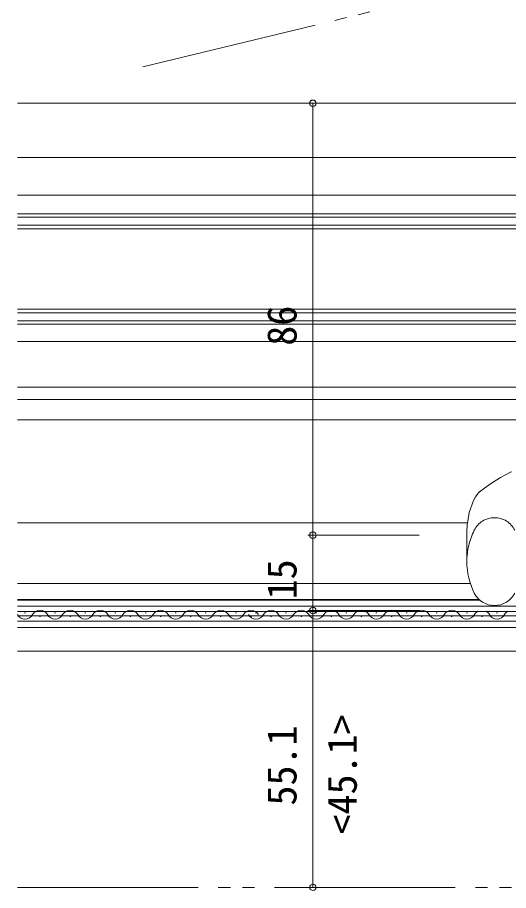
# Model space of a CAD drawing. Units: millimetres, scale not verified. Extents: x -1682 to -296, y -1188 to 1055.
# Drawn here: x -987.5 to -889.7, y -526.6 to -352.8 of the extents above; entities that cross this region are included whole.
import ezdxf
from ezdxf.enums import TextEntityAlignment as Align

# ---------------------------------------------------------------- set-up
doc = ezdxf.new("R2010")
doc.units = ezdxf.units.MM
doc.header["$LTSCALE"] = 4
doc.linetypes.add('DASHED3', pattern=[4, 3, -1])
doc.linetypes.add('DOUBLE_CHAIN2', pattern=[12.8, 9, -1, 0.6, -0.6, 0.6, -1])
for name, color, linetype, lineweight in [('0-5_YKK_12', 2, 'Continuous', 9), ('0-6_YKK_13', 4, 'Continuous', 9), ('0-8_YKK_D', 6, 'Continuous', 9)]:
    doc.layers.add(name, color=color, linetype=linetype, lineweight=lineweight)
doc.styles.add('ＭＳ ゴシック', font='')
doc.styles.get('ＭＳ ゴシック').set_extended_font_data('MS Gothic')

msp = doc.modelspace()

# ---------------------------------------------------------------- linework, layer by layer
at = {"layer": '0-5_YKK_12', "linetype": 'DOUBLE_CHAIN2'}
for p, q in [((-878.462, -342.216), (-962.517, -362.604)), ((-987.515, -525.949), (-851.015, -525.949))]:
    msp.add_line(p, q, dxfattribs=at)
at = {"layer": '0-5_YKK_12'}
for p, q in [((-823.515, -369.846), (-987.515, -369.846)), ((-823.515, -380.646), (-987.515, -380.646)), ((-878.015, -388.145), (-987.515, -388.145)), ((-987.515, -391.847), (-866.017, -391.847)), ((-987.515, -392.547), (-866.017, -392.547)), ((-866.017, -394.147), (-987.515, -394.147)), ((-866.017, -394.847), (-987.515, -394.847)), ((-987.515, -410.847), (-866.017, -410.847)), ((-987.515, -411.547), (-866.017, -411.547)), ((-866.017, -413.147), (-987.515, -413.147)), ((-866.017, -413.847), (-987.515, -413.847)), ((-878.315, -417.245), (-987.515, -417.245)), ((-877.503, -426.346), (-987.515, -426.346)), ((-870.765, -428.846), (-987.515, -428.846)), ((-876.875, -432.846), (-987.515, -432.846)), ((-897.928, -453.346), (-987.515, -453.346)), ((-897.322, -465.449), (-987.515, -465.449)), ((-987.515, -468.649), (-895.571, -468.649)), ((-895.459, -468.749), (-987.515, -468.749)), ((-866.015, -469.949), (-987.515, -469.949)), ((-866.015, -470.999), (-987.515, -470.999)), ((-866.015, -471.899), (-987.515, -471.899)), ((-985.915, -471.269), (-986.115, -471.269)), ((-982.915, -472.029), (-983.115, -472.029)), ((-979.915, -471.269), (-980.115, -471.269)), ((-976.915, -472.029), (-977.115, -472.029)), ((-973.915, -471.269), (-974.115, -471.269)), ((-970.915, -472.029), (-971.115, -472.029)), ((-967.915, -471.269), (-968.115, -471.269)), ((-964.915, -472.029), (-965.115, -472.029)), ((-961.915, -471.269), (-962.115, -471.269)), ((-958.915, -472.029), (-959.115, -472.029)), ((-955.915, -471.269), (-956.115, -471.269)), ((-952.915, -472.029), (-953.115, -472.029)), ((-949.915, -471.269), (-950.115, -471.269)), ((-946.915, -472.029), (-947.115, -472.029)), ((-943.915, -471.269), (-944.115, -471.269)), ((-940.915, -472.029), (-941.115, -472.029)), ((-939.914, -471.269), (-940.114, -471.269)), ((-936.914, -472.029), (-937.114, -472.029)), ((-933.914, -471.269), (-934.114, -471.269)), ((-930.914, -472.029), (-931.114, -472.029)), ((-927.914, -471.269), (-928.114, -471.269)), ((-924.914, -472.029), (-925.114, -472.029)), ((-921.914, -471.269), (-922.114, -471.269)), ((-918.914, -472.029), (-919.114, -472.029)), ((-915.914, -471.269), (-916.114, -471.269)), ((-912.914, -472.029), (-913.114, -472.029)), ((-909.914, -471.269), (-910.114, -471.269)), ((-906.914, -472.029), (-907.114, -472.029)), ((-903.914, -471.269), (-904.114, -471.269)), ((-900.914, -472.029), (-901.114, -472.029)), ((-897.914, -471.269), (-898.114, -471.269)), ((-894.914, -472.029), (-895.114, -472.029)), ((-891.914, -471.269), (-892.114, -471.269)), ((-866.015, -472.949), (-987.515, -472.949)), ((-877.015, -474.249), (-987.515, -474.249)), ((-875.515, -478.949), (-987.515, -478.949))]:
    msp.add_line(p, q, dxfattribs=at)
for centre, start, end in [((-983.015, -472.488), 29.20253, 150.79745), ((-977.015, -472.488), 29.20253, 150.79745), ((-971.015, -472.488), 29.20253, 150.79745), ((-965.015, -472.488), 29.20253, 150.79745), ((-959.015, -472.488), 29.20253, 150.79745), ((-953.015, -472.488), 29.20253, 150.79745), ((-947.015, -472.488), 29.20253, 150.79745), ((-941.015, -472.488), 29.20253, 150.79745), ((-937.014, -472.488), 29.20253, 150.79745), ((-931.014, -472.488), 29.20253, 150.79745), ((-925.014, -472.488), 29.20253, 150.79745), ((-919.014, -472.488), 29.20253, 150.79745), ((-913.014, -472.488), 29.20253, 150.79745), ((-907.014, -472.488), 29.20253, 150.79745), ((-901.014, -472.488), 29.20253, 150.79745), ((-895.014, -472.488), 116.09624, 150.79745), ((-895.014, -472.488), 29.20253, 63.90375), ((-889.014, -472.488), 116.09624, 150.79745), ((-986.015, -470.811), 209.20253, 330.79745), ((-980.015, -470.811), 209.20253, 330.79745), ((-974.015, -470.811), 209.20253, 330.79745), ((-968.015, -470.811), 209.20253, 330.79745), ((-962.015, -470.811), 209.20253, 330.79745), ((-956.015, -470.811), 209.20253, 330.79745), ((-950.015, -470.811), 209.20253, 330.79745), ((-944.015, -470.811), 209.20253, 330.79745), ((-940.014, -470.811), 209.20253, 330.79745), ((-934.014, -470.811), 209.20253, 330.79745), ((-928.014, -470.811), 209.20253, 330.79745), ((-922.014, -470.811), 209.20253, 330.79745), ((-916.014, -470.811), 209.20253, 330.79745), ((-910.014, -470.811), 209.20253, 330.79745), ((-904.014, -470.811), 209.20253, 330.79745), ((-898.014, -470.811), 209.20253, 330.79745), ((-892.014, -470.811), 209.20253, 330.79745)]:
    msp.add_arc(centre, 1.718, start, end, dxfattribs=at)
at = {"layer": '0-6_YKK_13'}
msp.add_line((-898.015, -461.096), (-898.015, -455.03), dxfattribs=at)
for points in [[(-895.223, -447.023), (-893.325, -445.616), (-891.319, -444.361), (-889.163, -443.238), (-889.132, -443.224)], [(-898.015, -455.071), (-897.975, -453.869), (-897.54, -451.29), (-896.709, -448.936), (-896.322, -448.179), (-895.797, -447.482), (-895.522, -447.206)], [(-895.223, -447.023), (-895.26, -447.044), (-895.313, -447.076), (-895.368, -447.108), (-895.427, -447.147), (-895.476, -447.175), (-895.522, -447.206)]]:
    msp.add_lwpolyline(points, dxfattribs=at)
at = {"layer": '0-6_YKK_13', "linetype": 'DASHED3'}
for centre, radius, start, end in [((-892.515, -456.854), 4.5, 26.48103, 153.51895), ((-883.984, -461.104), 14.031, 153.51895, 180)]:
    msp.add_arc(centre, radius, start, end, dxfattribs=at)
at = {"layer": '0-6_YKK_13'}
for centre, radius, start, end in [((-883.984, -461.096), 14.031, 180, 206.48103), ((-892.515, -465.346), 4.5, 206.48103, 333.51895)]:
    msp.add_arc(centre, radius, start, end, dxfattribs=at)
at = {"layer": '0-8_YKK_D'}
for p, q in [((-907.524, -369.843), (-929.683, -369.843)), ((-907.516, -369.846), (-929.676, -369.846)), ((-928.683, -369.843), (-928.683, -455.843)), ((-928.676, -369.846), (-928.676, -455.846)), ((-907.524, -455.843), (-929.683, -455.843)), ((-907.516, -455.846), (-929.676, -455.846)), ((-907.516, -455.846), (-929.676, -455.846)), ((-928.676, -455.846), (-928.676, -470.846)), ((-907.516, -470.846), (-929.676, -470.846)), ((-907.516, -470.849), (-929.676, -470.849)), ((-928.676, -470.849), (-928.676, -525.949)), ((-907.516, -525.949), (-929.676, -525.949))]:
    msp.add_line(p, q, dxfattribs=at)
for centre in [(-928.683, -369.843), (-928.676, -369.846), (-928.683, -455.843), (-928.676, -455.846), (-928.676, -455.846), (-928.676, -470.846), (-928.676, -470.849), (-928.676, -525.949)]:
    msp.add_circle(centre, 0.637, dxfattribs=at)

# ---------------------------------------------------------------- texts
at = {"layer": '0-8_YKK_D', "color": 4, "style": 'ＭＳ ゴシック'}
for s, p in [('86', (-930.183, -418.123)), ('86', (-930.176, -418.126)), ('15', (-930.176, -468.626)), ('<45.1>', (-918.176, -515.439)), ('55.1', (-930.176, -509.679))]:
    msp.add_text(s, height=5.865, rotation=90, dxfattribs=at).set_placement(p, align=Align.BOTTOM_LEFT)

doc.saveas('drawing.dxf')
